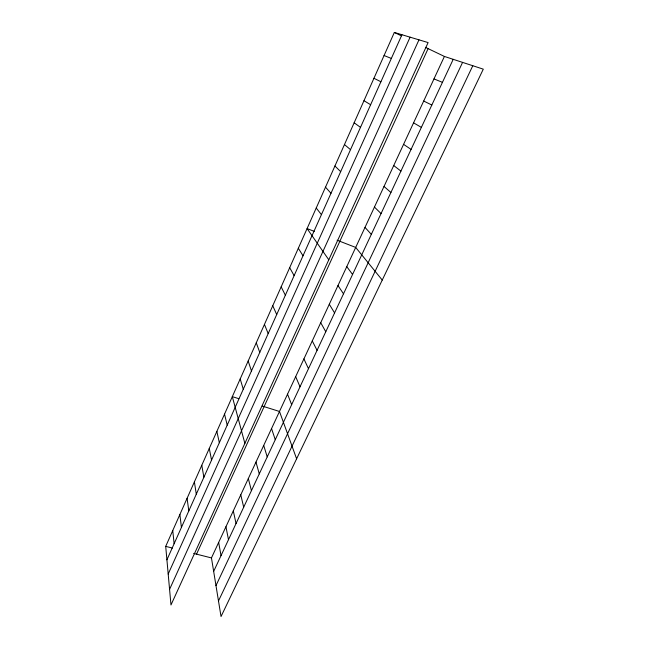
<?xml version="1.0" encoding="UTF-8"?>
<svg xmlns="http://www.w3.org/2000/svg" width="649" height="649" viewBox="0 0 649 649"><rect width="100%" height="100%" fill="white"/><g stroke="black" fill="none" stroke-linecap="round" stroke-linejoin="round"><path stroke-width="0.97" d="M165.706 546.377L394.332 32.45L428.105 42.574L170.979 604.965L165.706 546.377L172.391 548.064M166.915 559.819L401.958 34.738M168.196 574.016L410.095 37.18M169.576 589.349L418.97 39.84M196.533 554.157L428.105 48.634M211.46 557.921L444.411 56.447L483.294 69.159L221.033 616.55L211.46 557.921L193.613 553.419M213.659 571.388L453.213 59.327M215.979 585.601L462.583 62.385M218.486 600.942L472.796 65.727M238.808 398.681L232.318 396.644L244.86 443.372M262.22 406.039L279.492 411.474L296.609 458.811M314.303 231.377L307.082 228.578L328.792 259.795M337.099 240.219L355.693 247.431L382.245 280.06M384.062 55.538L391.355 58.426M433.978 78.902L442.44 82.35M394.332 32.45L401.382 35.833M425.419 47.345L444.411 56.447M423.7 101.033L431.828 105.033M373.938 78.278L380.914 81.758M413.567 122.848L421.379 127.382M363.967 100.692L370.628 104.732M403.581 144.354L411.077 149.4M354.143 122.783L360.495 127.366M393.732 165.552L400.92 171.109M344.465 144.549L350.517 149.668M384.021 186.45L390.917 192.493M334.916 166.006L340.676 171.644M374.449 207.063L381.052 213.578M365.006 227.385L371.325 234.37M325.506 187.155L330.982 193.297M316.233 208.013L321.433 214.641M346.777 266.625L352.561 274.47M337.983 285.568L343.508 293.827M298.329 248.259L303.01 255.795M329.294 304.259L334.576 312.915M320.728 322.707L325.766 331.753M289.689 267.68L294.119 275.647M312.266 340.92L317.069 350.338M281.163 286.834L285.357 295.23M303.91 358.897L308.486 368.689M272.758 305.744L276.709 314.546M295.668 376.647L300.016 386.788M264.451 324.403L268.183 333.602M287.531 394.17L291.661 404.66M256.266 342.818L259.77 352.399M271.55 428.559L275.257 439.714M248.178 360.99L251.463 370.944M263.713 445.433L267.218 456.904M240.195 378.927L243.27 389.254M255.974 462.096L259.276 473.884M248.324 478.556L251.431 490.644M224.538 414.127L227.207 425.144M240.771 494.822L243.691 507.194M216.863 431.39L219.33 442.74M233.307 510.885L236.041 523.54M225.941 526.753L228.489 539.684M209.278 448.435L211.55 460.117M218.656 542.426L221.025 555.633M201.79 465.268L203.875 477.258M194.392 481.899L196.29 494.197M187.09 498.318L188.81 510.909M179.878 514.535L181.42 527.418M172.748 530.549L174.127 543.724"/></g></svg>
